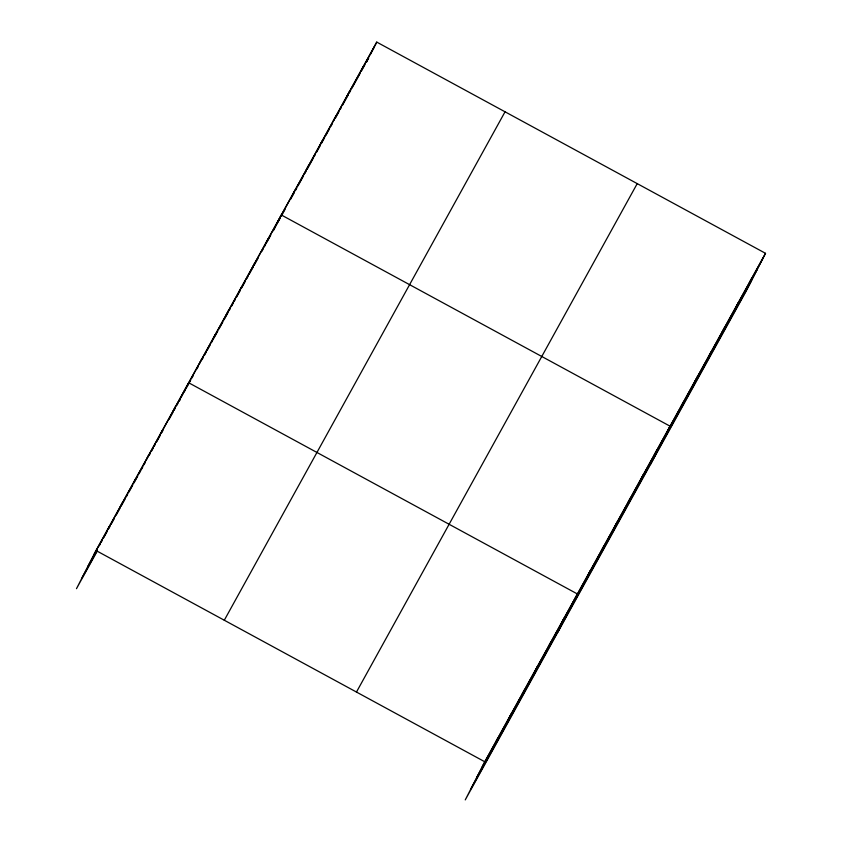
<?xml version="1.0" encoding="UTF-8"?>
<svg xmlns="http://www.w3.org/2000/svg" width="842" height="842" viewBox="0 0 842 842"><rect width="100%" height="100%" fill="white"/><g stroke="black" fill="none" stroke-linecap="round" stroke-linejoin="round"><path stroke-width="1.26" d="M765.515 253.326L484.76 761.757L465.247 799.9L745.991 291.469L765.515 253.326L376.753 42.1L96.009 550.531L76.485 588.674L97.283 551.005M106.766 531.386L109.239 526.566M120.006 507.421L122.479 502.59M133.731 482.487L135.709 478.624M146.476 459.479L148.95 454.659M159.717 435.514L162.18 430.683M172.947 411.549L175.42 406.718M179.399 400.834L180.556 398.571L179.293 400.855M181.114 397.466L188.65 382.752L577.412 593.978L557.888 632.121M199.417 363.607L201.891 358.776M212.658 339.642L215.12 334.811M225.888 315.666L228.361 310.845M239.128 291.7L241.591 286.869M252.358 267.735L254.831 262.904M265.598 243.759L268.061 238.939M292.469 195.102L294.932 190.271M306.099 170.4L308.572 165.579M319.739 145.708L322.212 140.877M333.379 121.016L335.842 116.185M347.009 96.314L349.483 91.494M360.65 71.623L363.123 66.792M366.344 62.455L368.659 57.919L366.175 62.413M370.343 54.625L376.753 42.1M495.528 742.612L498.001 737.792M508.768 718.647L511.231 713.816M521.998 694.671L524.471 689.851M535.238 670.706L537.701 665.885M548.468 646.74L550.942 641.909M561.709 622.775L564.172 617.944M588.179 574.833L590.652 570.002M601.409 550.868L603.882 546.037M614.649 526.892L617.123 522.072M627.879 502.927L630.353 498.096M641.12 478.961L643.593 474.13M654.35 454.985L656.823 450.165M650.54 464.331L670.064 426.189L281.302 214.963L273.208 230.792L275.681 226.298M681.231 406.328L683.693 401.497M694.861 381.626L697.334 376.806M708.501 356.934L710.964 352.103M722.131 332.243L724.604 327.412M735.771 307.541L738.245 302.72M749.412 282.849L751.874 278.018M93.536 555.352L374.28 46.931M87.905 566.35L97.367 549.226M99.251 545.805L100.514 543.522M101.145 542.385L102.408 540.101M103.661 537.817L107.45 530.965M108.713 528.681L109.965 526.408M111.228 524.124L114.375 518.409M116.27 514.988L120.048 508.136M121.311 505.863L125.09 499.011M126.353 496.727L127.616 494.443M128.879 492.16L132.657 485.318M133.92 483.034L137.699 476.183M138.962 473.899L140.846 470.478M141.477 469.331L142.74 467.047M144.003 464.773L145.266 462.49M149.045 455.638L150.308 453.354M151.56 451.07L153.455 447.649M154.086 446.513L155.349 444.229M156.612 441.945L160.39 435.093M161.653 432.809L162.906 430.525M169.21 419.116L172.989 412.264M174.252 409.98L175.515 407.696M176.778 405.423L178.03 403.139M184.335 391.719L185.598 389.436M186.861 387.152L190.639 380.31M191.902 378.026L193.165 375.743M196.944 368.891L198.207 366.607M201.985 359.766L203.248 357.482M204.511 355.198L206.395 351.777M207.027 350.63L210.174 344.925M211.437 342.641L212.7 340.357M213.963 338.074L217.741 331.232M219.004 328.948L222.783 322.097M224.046 319.813L227.824 312.971M229.087 310.687L230.35 308.404M231.603 306.12L233.497 302.699M234.129 301.552L235.392 299.268M236.644 296.984L240.433 290.143M241.696 287.859L245.475 281.007M246.738 278.723L247.99 276.439M249.253 274.155L253.032 267.314M254.295 265.03L258.073 258.178M261.862 251.337L263.114 249.053M264.377 246.769L265.64 244.485M266.903 242.201L270.682 235.35M276.923 224.056L280.018 218.436M281.26 216.194L284.985 209.458M290.564 199.354L294.279 192.618M295.521 190.376L296.752 188.134M297.994 185.893L303.573 175.789M304.815 173.536L306.056 171.294M307.298 169.053L313.498 157.822M314.108 156.707L315.35 154.454M316.592 152.213L320.307 145.477M321.549 143.235L324.654 137.614M325.886 135.373L327.748 132.005M328.369 130.889L329.611 128.637M330.853 126.395L332.085 124.153M335.19 118.533L338.905 111.807M340.147 109.555L341.389 107.313M342.62 105.071L348.199 94.967M349.441 92.715L350.682 90.473M351.924 88.231L359.976 73.633M361.218 71.391L364.944 64.655M82.116 577.675L96.609 551.426M224.298 620.238L505.042 111.807M356.471 692.05L637.226 183.619M482.298 766.578L763.041 258.157M476.667 777.576L757.421 269.145M470.867 788.901L751.622 280.47M96.009 550.531L484.76 761.757"/></g></svg>
